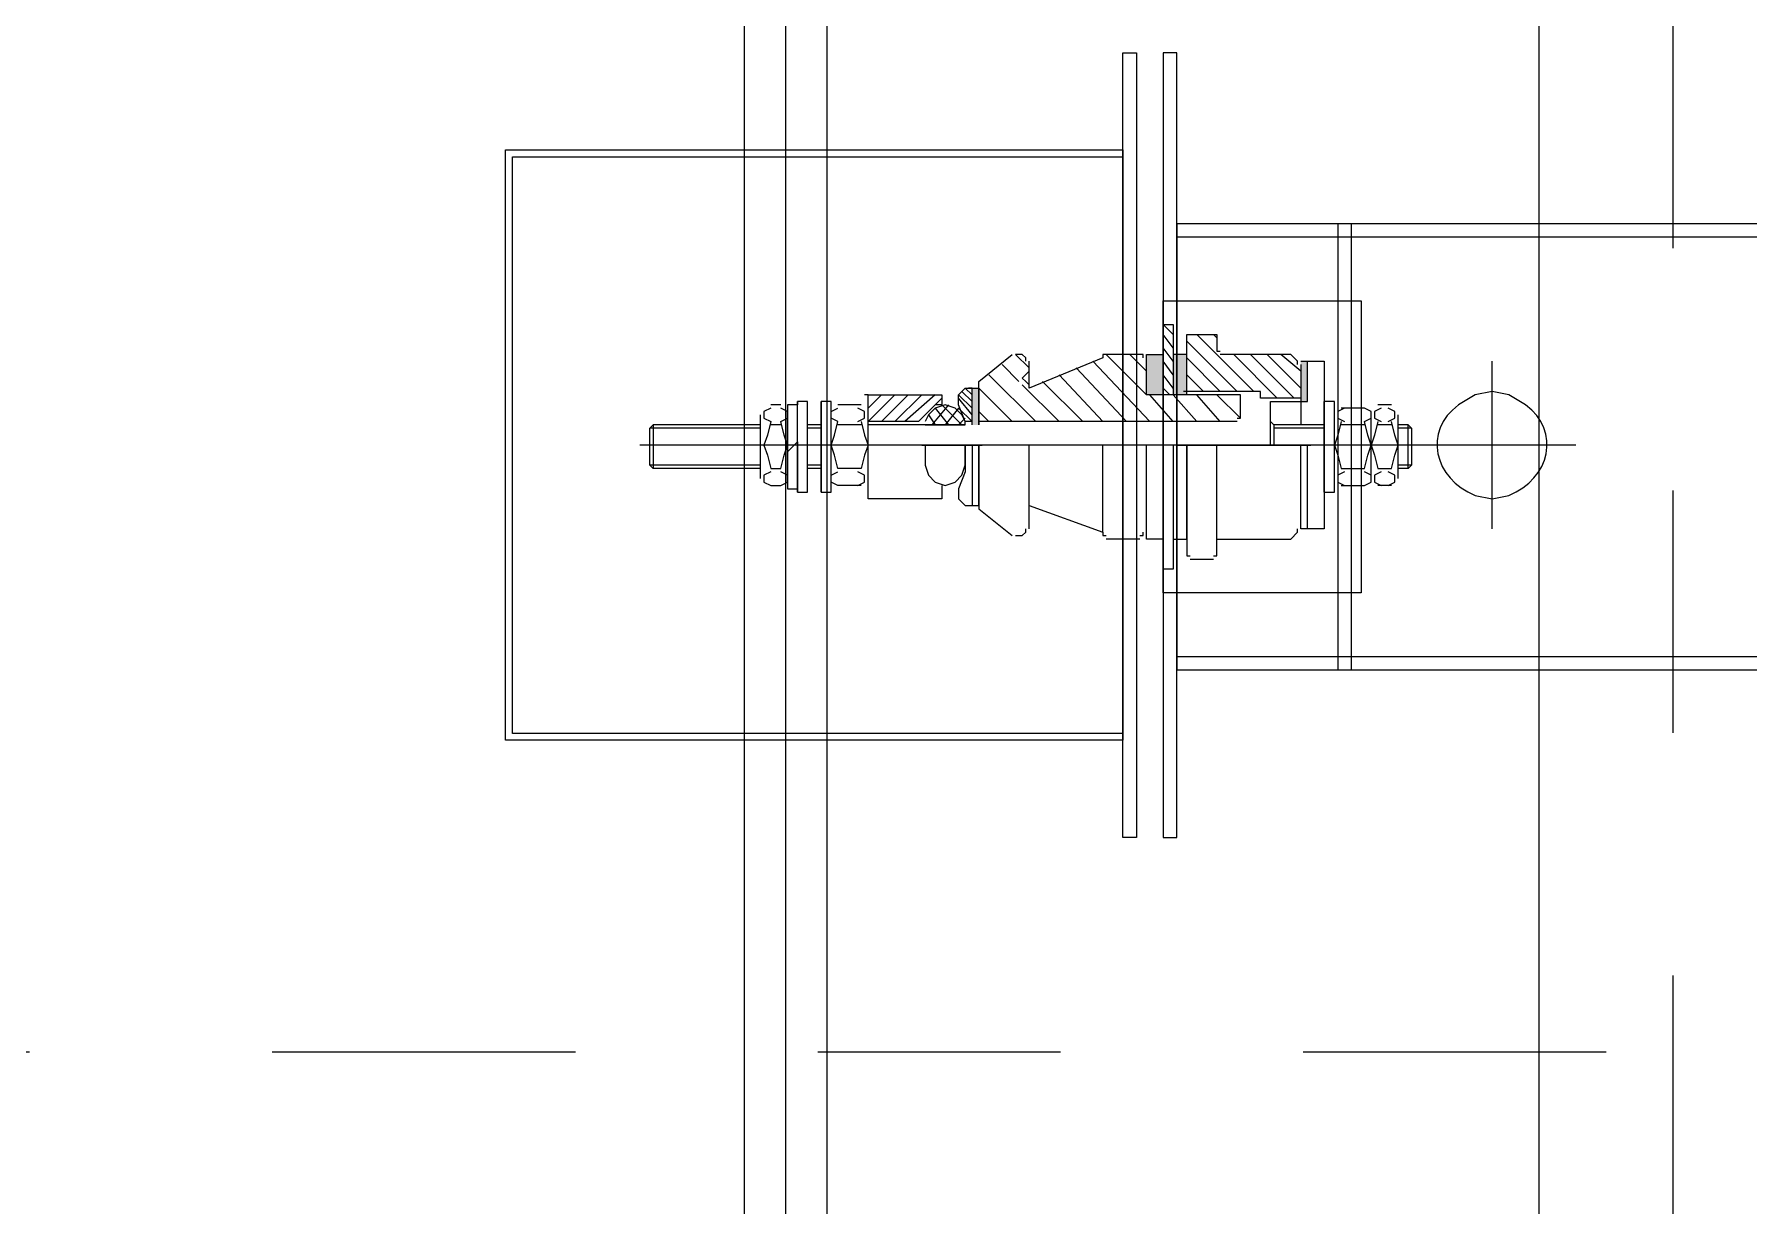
# Model space of a CAD drawing. Header units: metres. Extents: x 531759 to 532310, y 2675082 to 2675319.
# Drawn here: x 532023.914 to 532024.62, y 2675223.21 to 2675223.693 of the extents above; entities that cross this region are included whole.
import ezdxf

# ---------------------------------------------------------------- set-up
doc = ezdxf.new("R2010")
doc.units = ezdxf.units.M
doc.header["$MEASUREMENT"] = 0
for name, pattern in [('CENTER', [2, 1.25, -0.25, 0.25, -0.25]), ('CENTER2', [1.125, 0.75, -0.125, 0.125, -0.125]), ('PDF_IMPORT', [1, 0.8, -0.2])]:
    doc.linetypes.add(name, pattern=pattern)
doc.layers.add('IDT', color=7, linetype='Continuous')

# ---------------------------------------------------------------- blocks, each defined once
blk = doc.blocks.new('IDT')
at = {"layer": 'IDT', "transparency": 33554559}
for points in [[(16.62838, 11.7115), (16.63114, 11.7115), (16.63114, 11.72671), (16.62838, 11.72671)], [(16.49283, 11.70043), (16.49559, 11.70043), (16.49559, 11.71703), (16.49283, 11.71703)], [(16.54262, 11.69767), (16.54815, 11.69767), (16.54815, 11.71426), (16.54262, 11.71426)], [(16.5523, 11.69767), (16.55922, 11.69767), (16.55922, 11.71426), (16.5523, 11.71426)]]:
    blk.add_hatch(color=0, dxfattribs=at).paths.add_polyline_path(points)
at = {"layer": 'IDT', "color": 0, "lineweight": 25}
for p, q in [((16.39739, 14.30905), (16.39739, 9.66028)), ((16.5523, 11.89684), (16.54677, 11.89684)), ((16.54677, 11.89684), (16.54677, 11.57318)), ((16.5523, 11.57318), (16.5523, 11.89684)), ((16.56337, 11.57318), (16.56337, 11.89684)), ((16.56337, 11.89684), (16.5689, 11.89684)), ((16.5689, 11.89684), (16.5689, 11.57318)), ((16.5689, 11.61329), (16.5689, 11.85673)), ((16.5689, 11.85673), (16.8234, 11.85673)), ((16.8234, 11.85673), (16.8234, 11.61329)), ((16.54677, 11.82768), (16.29227, 11.82768)), ((16.54677, 11.64372), (16.54677, 11.82768)), ((16.41676, 11.75714), (16.40984, 11.75576)), ((16.42367, 11.75576), (16.41676, 11.75714)), ((16.40292, 11.71841), (16.40984, 11.71426)), ((16.40984, 11.71426), (16.41676, 11.71288)), ((16.41676, 11.71288), (16.42367, 11.71426)), ((16.42367, 11.71426), (16.43059, 11.71841)), ((16.29227, 11.64372), (16.54677, 11.64372)), ((16.8234, 11.61329), (16.5689, 11.61329)), ((16.54677, 11.57318), (16.5523, 11.57318)), ((16.5689, 11.57318), (16.56337, 11.57318))]:
    blk.add_line(p, q, dxfattribs=at)
at = {"layer": 'IDT', "color": 0, "linetype": 'PDF_IMPORT', "lineweight": 13, "ltscale": 0.113333}
blk.add_line((16.34207, 14.25373), (16.34207, 9.71561), dxfattribs=at)
at = {"layer": 'IDT', "color": 0, "linetype": 'CENTER2', "lineweight": 0, "ltscale": 500}
blk.add_line((16.70803, 10.36062), (16.70803, 14.23018), dxfattribs=at)
blk.add_line((16.70803, 10.36062), (16.70803, 14.23018), dxfattribs=at)
at = {"layer": 'IDT', "color": 0, "lineweight": 0}
for p, q in [((16.72503, 10.36062), (16.72503, 14.23018)), ((16.72503, 10.36062), (16.72503, 14.23018)), ((16.69103, 10.36062), (16.69103, 13.10362)), ((16.69103, 10.36062), (16.69103, 13.10362))]:
    blk.add_line(p, q, dxfattribs=at)
at = {"layer": 'IDT', "color": 8, "linetype": 'CENTER', "ltscale": 0.1}
blk.add_line((12.54466, 11.98536), (27.16418, 11.98536), dxfattribs=at)
at = {"layer": 'IDT', "color": 0, "lineweight": 13}
for p, q in [((16.5689, 11.61606), (16.5689, 11.85396)), ((16.5689, 11.85396), (16.82064, 11.85396)), ((16.82064, 11.85396), (16.82064, 11.61606)), ((16.47485, 11.64372), (16.47485, 11.82768)), ((16.48038, 11.64372), (16.48038, 11.82768)), ((16.54677, 11.82215), (16.29227, 11.82215)), ((16.54677, 11.64926), (16.54677, 11.82215)), ((16.41676, 11.76959), (16.41676, 11.70043)), ((16.38218, 11.73501), (16.45133, 11.73501)), ((16.29227, 11.64926), (16.54677, 11.64926)), ((16.82064, 11.61606), (16.5689, 11.61606))]:
    blk.add_line(p, q, dxfattribs=at)
at = {"layer": 'IDT', "color": 0, "lineweight": 20}
for p, q in [((16.4707, 11.67554), (16.4707, 11.79587)), ((16.4707, 11.79587), (16.54677, 11.79587)), ((16.54677, 11.67554), (16.54677, 11.79587)), ((16.54677, 11.79587), (16.5523, 11.79587)), ((16.5523, 11.79587), (16.5523, 11.67554)), ((16.54677, 11.67554), (16.4707, 11.67554)), ((16.5523, 11.67554), (16.54677, 11.67554))]:
    blk.add_line(p, q, dxfattribs=at)
at = {"layer": 'IDT', "color": 0, "lineweight": 15}
for p, q in [((16.54815, 11.73501), (16.54815, 11.78619)), ((16.54815, 11.78619), (16.5523, 11.78619)), ((16.5523, 11.78619), (16.5523, 11.73501)), ((16.53156, 11.78065), (16.53017, 11.78065)), ((16.53017, 11.78065), (16.53017, 11.77927)), ((16.53017, 11.77927), (16.53017, 11.73501)), ((16.53017, 11.77512), (16.53017, 11.77374)), ((16.54124, 11.78204), (16.53156, 11.78204)), ((16.54262, 11.78065), (16.54124, 11.78065)), ((16.54262, 11.77927), (16.54262, 11.78065)), ((16.54262, 11.73501), (16.54262, 11.77927)), ((16.48591, 11.70043), (16.48591, 11.76959)), ((16.48591, 11.76959), (16.49283, 11.76959)), ((16.49283, 11.76959), (16.49559, 11.76959)), ((16.49283, 11.76959), (16.49283, 11.73501)), ((16.49559, 11.76959), (16.49559, 11.73501)), ((16.49974, 11.77374), (16.49698, 11.77097)), ((16.49698, 11.77097), (16.49698, 11.76959)), ((16.50113, 11.77374), (16.49974, 11.77374)), ((16.52879, 11.77374), (16.50113, 11.77374)), ((16.53017, 11.77374), (16.52879, 11.77374)), ((16.54815, 11.77374), (16.54262, 11.77374)), ((16.54262, 11.77374), (16.54262, 11.73501)), ((16.5523, 11.77374), (16.55922, 11.77374)), ((16.55922, 11.77374), (16.55922, 11.77097)), ((16.55922, 11.77097), (16.55922, 11.73501)), ((16.56199, 11.77236), (16.5606, 11.77236)), ((16.5606, 11.77236), (16.5606, 11.77097)), ((16.56199, 11.77374), (16.57582, 11.77374)), ((16.5772, 11.77236), (16.57582, 11.77236)), ((16.5772, 11.77097), (16.5772, 11.77236)), ((16.60763, 11.75991), (16.5772, 11.77097)), ((16.5772, 11.77097), (16.5772, 11.73501)), ((16.60763, 11.76959), (16.60763, 11.73501)), ((16.6104, 11.77236), (16.60901, 11.77097)), ((16.60901, 11.77097), (16.60901, 11.76959)), ((16.61316, 11.77236), (16.6104, 11.77236)), ((16.62838, 11.76129), (16.61455, 11.77236)), ((16.62838, 11.73501), (16.62838, 11.76129)), ((16.48591, 11.75437), (16.48176, 11.75437)), ((16.48176, 11.75437), (16.48176, 11.71703)), ((16.48591, 11.75437), (16.48591, 11.71703)), ((16.48591, 11.71703), (16.48591, 11.75437)), ((16.63114, 11.75991), (16.62838, 11.75991)), ((16.62838, 11.75991), (16.62838, 11.73501)), ((16.63114, 11.73501), (16.63114, 11.75991)), ((16.63391, 11.75991), (16.63114, 11.75991)), ((16.63668, 11.75714), (16.63391, 11.75991)), ((16.63668, 11.75299), (16.63668, 11.75714)), ((16.64359, 11.75161), (16.64359, 11.75714)), ((16.64359, 11.75714), (16.67402, 11.75714)), ((16.67402, 11.75714), (16.67402, 11.71426)), ((16.69339, 11.75437), (16.68924, 11.75437)), ((16.68924, 11.75437), (16.68924, 11.71703)), ((16.69339, 11.75437), (16.69339, 11.71703)), ((16.69339, 11.71703), (16.69339, 11.75437)), ((16.70307, 11.75437), (16.69892, 11.75437)), ((16.69892, 11.75437), (16.69892, 11.71703)), ((16.70307, 11.73363), (16.70307, 11.75437)), ((16.70307, 11.75437), (16.70307, 11.71703)), ((16.45548, 11.74884), (16.45548, 11.72256)), ((16.45963, 11.75161), (16.45687, 11.75023)), ((16.45687, 11.75023), (16.45687, 11.74746)), ((16.45687, 11.74746), (16.45963, 11.74608)), ((16.45825, 11.75161), (16.46378, 11.75161)), ((16.46517, 11.75023), (16.4624, 11.75161)), ((16.4624, 11.74608), (16.46517, 11.74746)), ((16.46517, 11.74746), (16.46517, 11.75023)), ((16.46931, 11.75161), (16.46655, 11.75023)), ((16.46655, 11.75023), (16.46655, 11.74746)), ((16.46655, 11.74884), (16.46655, 11.72256)), ((16.46655, 11.74746), (16.46931, 11.74608)), ((16.479, 11.75161), (16.46931, 11.75161)), ((16.48038, 11.75023), (16.47761, 11.75161)), ((16.47761, 11.74608), (16.48038, 11.74746)), ((16.48038, 11.74746), (16.48038, 11.75023)), ((16.63391, 11.74608), (16.63668, 11.75299)), ((16.63529, 11.74746), (16.63391, 11.74331)), ((16.63806, 11.75023), (16.63529, 11.74746)), ((16.64221, 11.75161), (16.63806, 11.75023)), ((16.64636, 11.75023), (16.64221, 11.75161)), ((16.64912, 11.74746), (16.64636, 11.75023)), ((16.65051, 11.74331), (16.64912, 11.74746)), ((16.67817, 11.75161), (16.6754, 11.75023)), ((16.6754, 11.75023), (16.6754, 11.74746)), ((16.6754, 11.74746), (16.67817, 11.74608)), ((16.67679, 11.75161), (16.68647, 11.75161)), ((16.68647, 11.75161), (16.68924, 11.75023)), ((16.68924, 11.74746), (16.68647, 11.74608)), ((16.68924, 11.75023), (16.68924, 11.74746)), ((16.68924, 11.74884), (16.68924, 11.72256)), ((16.70722, 11.75299), (16.70307, 11.75299)), ((16.70722, 11.71841), (16.70722, 11.75299)), ((16.70998, 11.75161), (16.70722, 11.75023)), ((16.70722, 11.75023), (16.70722, 11.74746)), ((16.70722, 11.74884), (16.70722, 11.72256)), ((16.70722, 11.74746), (16.70998, 11.74608)), ((16.71413, 11.75161), (16.70998, 11.75161)), ((16.7169, 11.75023), (16.71413, 11.75161)), ((16.71413, 11.74608), (16.7169, 11.74746)), ((16.7169, 11.74746), (16.7169, 11.75023)), ((16.71828, 11.74884), (16.71828, 11.72256)), ((16.44995, 11.74331), (16.45133, 11.74469)), ((16.44995, 11.72809), (16.44995, 11.74331)), ((16.45133, 11.74469), (16.45133, 11.72671)), ((16.45133, 11.74469), (16.45548, 11.74469)), ((16.45825, 11.74469), (16.45687, 11.73916)), ((16.46378, 11.74469), (16.45825, 11.74469)), ((16.46517, 11.73916), (16.46378, 11.74469)), ((16.46931, 11.74469), (16.46793, 11.73916)), ((16.479, 11.74469), (16.46931, 11.74469)), ((16.48038, 11.73916), (16.479, 11.74469)), ((16.63391, 11.73501), (16.63391, 11.74608)), ((16.63391, 11.74331), (16.63391, 11.73501)), ((16.65051, 11.73501), (16.65051, 11.74331)), ((16.6754, 11.73916), (16.67679, 11.74469)), ((16.67679, 11.74469), (16.68647, 11.74469)), ((16.68647, 11.74469), (16.68785, 11.73916)), ((16.69339, 11.74469), (16.69892, 11.74469)), ((16.70998, 11.74469), (16.7086, 11.73916)), ((16.71413, 11.74469), (16.70998, 11.74469)), ((16.71552, 11.73916), (16.71413, 11.74469)), ((16.71828, 11.74469), (16.76254, 11.74469)), ((16.76254, 11.72671), (16.76254, 11.74469)), ((16.76254, 11.74469), (16.76393, 11.74331)), ((16.76393, 11.74331), (16.76393, 11.72809)), ((16.45687, 11.73916), (16.45548, 11.73501)), ((16.45548, 11.73501), (16.45687, 11.73086)), ((16.46655, 11.73501), (16.46517, 11.73916)), ((16.46517, 11.73086), (16.46655, 11.73501)), ((16.46793, 11.73916), (16.46655, 11.73501)), ((16.46655, 11.73501), (16.46793, 11.73086)), ((16.48176, 11.73501), (16.48038, 11.73916)), ((16.48038, 11.73086), (16.48176, 11.73501)), ((16.48591, 11.73501), (16.67402, 11.73501)), ((16.50666, 11.72671), (16.50666, 11.73501)), ((16.50804, 11.73501), (16.50804, 11.71703)), ((16.67402, 11.73501), (16.6754, 11.73916)), ((16.6754, 11.73086), (16.67402, 11.73501)), ((16.68785, 11.73916), (16.68924, 11.73501)), ((16.68924, 11.73501), (16.68785, 11.73086)), ((16.70722, 11.73778), (16.70307, 11.73363)), ((16.7086, 11.73916), (16.70722, 11.73501)), ((16.70722, 11.73501), (16.7086, 11.73086)), ((16.7169, 11.73501), (16.71552, 11.73916)), ((16.71552, 11.73086), (16.7169, 11.73501)), ((16.45133, 11.72671), (16.44995, 11.72809)), ((16.45133, 11.72671), (16.45548, 11.72671)), ((16.45687, 11.73086), (16.45825, 11.72533)), ((16.45825, 11.72671), (16.46378, 11.72671)), ((16.46378, 11.72533), (16.46517, 11.73086)), ((16.46793, 11.73086), (16.46931, 11.72533)), ((16.46931, 11.72671), (16.479, 11.72671)), ((16.479, 11.72533), (16.48038, 11.73086)), ((16.48591, 11.72809), (16.50666, 11.72809)), ((16.48591, 11.72671), (16.50666, 11.72671)), ((16.49559, 11.70181), (16.49559, 11.72671)), ((16.50804, 11.72533), (16.50666, 11.72671)), ((16.62838, 11.7115), (16.62838, 11.72671)), ((16.62838, 11.72671), (16.62838, 11.70873)), ((16.63114, 11.72671), (16.63114, 11.7115)), ((16.65051, 11.72671), (16.63391, 11.72671)), ((16.63391, 11.72671), (16.63391, 11.72533)), ((16.63391, 11.72671), (16.67402, 11.72671)), ((16.67679, 11.72533), (16.6754, 11.73086)), ((16.67679, 11.72671), (16.68647, 11.72671)), ((16.68785, 11.73086), (16.68647, 11.72533)), ((16.69339, 11.72671), (16.69892, 11.72671)), ((16.7086, 11.73086), (16.70998, 11.72533)), ((16.70998, 11.72671), (16.71413, 11.72671)), ((16.71413, 11.72533), (16.71552, 11.73086)), ((16.71828, 11.72671), (16.76254, 11.72671)), ((16.76393, 11.72809), (16.76254, 11.72671)), ((16.45963, 11.72533), (16.45687, 11.72395)), ((16.45687, 11.72395), (16.45687, 11.72118)), ((16.45687, 11.72118), (16.45963, 11.7198)), ((16.46517, 11.72395), (16.4624, 11.72533)), ((16.4624, 11.7198), (16.46517, 11.72118)), ((16.46517, 11.72118), (16.46517, 11.72395)), ((16.46931, 11.72533), (16.46655, 11.72395)), ((16.46655, 11.72395), (16.46655, 11.72118)), ((16.46655, 11.72118), (16.46931, 11.7198)), ((16.46931, 11.7198), (16.479, 11.7198)), ((16.48038, 11.72395), (16.47761, 11.72533)), ((16.47761, 11.7198), (16.48038, 11.72118)), ((16.48038, 11.72118), (16.48038, 11.72395)), ((16.52187, 11.72395), (16.52049, 11.72395)), ((16.52049, 11.72395), (16.52049, 11.72256)), ((16.52049, 11.72256), (16.52049, 11.71565)), ((16.52187, 11.72533), (16.62838, 11.72533)), ((16.63114, 11.72533), (16.63391, 11.72533)), ((16.63391, 11.72533), (16.63529, 11.72256)), ((16.63391, 11.72533), (16.63668, 11.71841)), ((16.63529, 11.72256), (16.63806, 11.7198)), ((16.63806, 11.7198), (16.64221, 11.71841)), ((16.64221, 11.71841), (16.64636, 11.7198)), ((16.64636, 11.71841), (16.65327, 11.72533)), ((16.64636, 11.7198), (16.64912, 11.72256)), ((16.64912, 11.72256), (16.65051, 11.72533)), ((16.65327, 11.72533), (16.67402, 11.72533)), ((16.67817, 11.72533), (16.6754, 11.72395)), ((16.6754, 11.72395), (16.6754, 11.72118)), ((16.6754, 11.72118), (16.67817, 11.7198)), ((16.68647, 11.72533), (16.68924, 11.72395)), ((16.68924, 11.72118), (16.68647, 11.7198)), ((16.68924, 11.72395), (16.68924, 11.72118)), ((16.70998, 11.72533), (16.70722, 11.72395)), ((16.70722, 11.72395), (16.70722, 11.72118)), ((16.70722, 11.72118), (16.70998, 11.7198)), ((16.7169, 11.72395), (16.71413, 11.72533)), ((16.71413, 11.7198), (16.7169, 11.72118)), ((16.7169, 11.72118), (16.7169, 11.72395)), ((16.45825, 11.71841), (16.46378, 11.71841)), ((16.48176, 11.71703), (16.48591, 11.71703)), ((16.50804, 11.71703), (16.49283, 11.71703)), ((16.49283, 11.71703), (16.49283, 11.70043)), ((16.49559, 11.71565), (16.51219, 11.71565)), ((16.51219, 11.71565), (16.51219, 11.71288)), ((16.51219, 11.71288), (16.54262, 11.71288)), ((16.52049, 11.71565), (16.52049, 11.71426)), ((16.52049, 11.71426), (16.52187, 11.71426)), ((16.52187, 11.71426), (16.55784, 11.71426)), ((16.54262, 11.71426), (16.54262, 11.69075)), ((16.54262, 11.71288), (16.54262, 11.69767)), ((16.54815, 11.68522), (16.54815, 11.71426)), ((16.5523, 11.71426), (16.5523, 11.68522)), ((16.55784, 11.71426), (16.55922, 11.71426)), ((16.55922, 11.71426), (16.55922, 11.71288)), ((16.55922, 11.71288), (16.55922, 11.69905)), ((16.63668, 11.71426), (16.63391, 11.7115)), ((16.63668, 11.71841), (16.63668, 11.71426)), ((16.64359, 11.71426), (16.64359, 11.71841)), ((16.64359, 11.71841), (16.64636, 11.71841)), ((16.67402, 11.71426), (16.64359, 11.71426)), ((16.67679, 11.71841), (16.68647, 11.71841)), ((16.68924, 11.71703), (16.69339, 11.71703)), ((16.69892, 11.71703), (16.70307, 11.71703)), ((16.70307, 11.71703), (16.70307, 11.71841)), ((16.70307, 11.71841), (16.70722, 11.71841)), ((16.70998, 11.71841), (16.71413, 11.71841)), ((16.5772, 11.69905), (16.60763, 11.7115)), ((16.60763, 11.7115), (16.60763, 11.70043)), ((16.60901, 11.70873), (16.60763, 11.71011)), ((16.60763, 11.70458), (16.6104, 11.70735)), ((16.6104, 11.70735), (16.60901, 11.70873)), ((16.62838, 11.70873), (16.61455, 11.69767)), ((16.63114, 11.7115), (16.62838, 11.7115)), ((16.63391, 11.7115), (16.63114, 11.7115)), ((16.49283, 11.70043), (16.48591, 11.70043)), ((16.49559, 11.70043), (16.49283, 11.70043)), ((16.49698, 11.70181), (16.49698, 11.70043)), ((16.49698, 11.70043), (16.49974, 11.69767)), ((16.49974, 11.69767), (16.50113, 11.69767)), ((16.50113, 11.69767), (16.52879, 11.69767)), ((16.54262, 11.69767), (16.54815, 11.69767)), ((16.55922, 11.69767), (16.5523, 11.69767)), ((16.55922, 11.69905), (16.55922, 11.69767)), ((16.5606, 11.69905), (16.5606, 11.69767)), ((16.5606, 11.69767), (16.56199, 11.69767)), ((16.56199, 11.69767), (16.57582, 11.69767)), ((16.57582, 11.69767), (16.5772, 11.69767)), ((16.5772, 11.69767), (16.5772, 11.69905)), ((16.60901, 11.70043), (16.60901, 11.69905)), ((16.60901, 11.69905), (16.6104, 11.69767)), ((16.6104, 11.69767), (16.61316, 11.69767)), ((16.53017, 11.69628), (16.52879, 11.69628)), ((16.53017, 11.6949), (16.53017, 11.69628)), ((16.53017, 11.69075), (16.53017, 11.6949)), ((16.53017, 11.68937), (16.53017, 11.69075)), ((16.54262, 11.69075), (16.54262, 11.68937)), ((16.53156, 11.68937), (16.53017, 11.68937)), ((16.54124, 11.68937), (16.53156, 11.68937)), ((16.54262, 11.68937), (16.54124, 11.68937)), ((16.5523, 11.68522), (16.54815, 11.68522))]:
    blk.add_line(p, q, dxfattribs=at)
at = {"layer": 'IDT', "color": 0, "lineweight": 5}
for p, q in [((16.44995, 11.74331), (16.45548, 11.74331)), ((16.69339, 11.74331), (16.69892, 11.74331)), ((16.71828, 11.74331), (16.76393, 11.74331)), ((16.4458, 11.73501), (16.76808, 11.73501)), ((16.48453, 11.73501), (16.51219, 11.73501)), ((16.54677, 11.73501), (16.49145, 11.73501)), ((16.63253, 11.73501), (16.62699, 11.73501)), ((16.63806, 11.73501), (16.62976, 11.73501)), ((16.65189, 11.73501), (16.63253, 11.73501)), ((16.64221, 11.73501), (16.67679, 11.73501)), ((16.67125, 11.73501), (16.692, 11.73501)), ((16.44995, 11.72809), (16.45548, 11.72809)), ((16.69339, 11.72809), (16.69892, 11.72809)), ((16.71828, 11.72809), (16.76393, 11.72809))]:
    blk.add_line(p, q, dxfattribs=at)
at = {"layer": 'IDT', "color": 0, "lineweight": 9}
for p, q in [((16.63391, 11.72395), (16.63668, 11.72671)), ((16.64359, 11.71841), (16.63529, 11.72671)), ((16.63668, 11.7198), (16.64221, 11.72671)), ((16.64083, 11.71841), (16.64774, 11.72671)), ((16.64636, 11.7198), (16.64083, 11.72671)), ((16.64912, 11.72256), (16.64636, 11.72671)), ((16.52049, 11.72395), (16.53017, 11.71426)), ((16.52879, 11.72533), (16.53847, 11.71426)), ((16.53847, 11.72533), (16.54815, 11.71426)), ((16.54815, 11.72533), (16.55784, 11.71426)), ((16.55784, 11.72533), (16.58135, 11.70043)), ((16.56752, 11.72533), (16.58827, 11.7032)), ((16.5772, 11.72533), (16.59518, 11.70596)), ((16.5855, 11.72533), (16.6021, 11.70873)), ((16.59518, 11.72533), (16.6104, 11.71011)), ((16.60486, 11.72533), (16.62423, 11.70596)), ((16.61455, 11.72533), (16.62838, 11.7115)), ((16.62423, 11.72533), (16.62838, 11.72118)), ((16.63114, 11.72533), (16.63668, 11.7198)), ((16.63114, 11.72256), (16.63668, 11.71565)), ((16.63114, 11.7198), (16.63668, 11.71426)), ((16.64359, 11.71565), (16.65327, 11.72533)), ((16.64636, 11.71426), (16.65881, 11.72533)), ((16.65189, 11.71426), (16.66296, 11.72533)), ((16.65742, 11.71426), (16.66849, 11.72533)), ((16.66296, 11.71426), (16.67402, 11.72533)), ((16.66849, 11.71426), (16.67402, 11.7198)), ((16.49836, 11.71565), (16.51634, 11.69767)), ((16.50528, 11.71565), (16.52326, 11.69767)), ((16.51496, 11.71288), (16.53847, 11.68937)), ((16.52187, 11.71288), (16.54262, 11.69213)), ((16.52879, 11.71288), (16.54262, 11.69905)), ((16.53571, 11.71288), (16.54262, 11.70596)), ((16.54262, 11.71288), (16.54401, 11.71288)), ((16.54954, 11.71426), (16.5523, 11.7115)), ((16.55922, 11.71426), (16.57582, 11.69767)), ((16.63114, 11.71703), (16.63529, 11.71288)), ((16.63114, 11.71426), (16.63391, 11.7115)), ((16.67402, 11.71426), (16.6754, 11.71426)), ((16.49559, 11.7115), (16.50943, 11.69767)), ((16.49559, 11.70458), (16.50389, 11.69767)), ((16.54815, 11.7115), (16.5523, 11.70596)), ((16.54815, 11.70596), (16.5523, 11.70043)), ((16.55922, 11.70458), (16.56614, 11.69767)), ((16.61178, 11.70873), (16.6187, 11.70181)), ((16.63114, 11.7115), (16.63253, 11.7115)), ((16.54815, 11.70043), (16.5523, 11.6949)), ((16.60763, 11.7032), (16.61316, 11.69767)), ((16.53017, 11.69075), (16.53156, 11.68937)), ((16.54815, 11.6949), (16.5523, 11.68937)), ((16.54815, 11.68937), (16.5523, 11.68522))]:
    blk.add_line(p, q, dxfattribs=at)
at = {"layer": 'IDT', "color": 0, "lineweight": 25}
for points in [[(16.40984, 11.75576), (16.39269, 11.74887), (16.38831, 11.72932), (16.40292, 11.71841)], [(16.43059, 11.71841), (16.4452, 11.72932), (16.44082, 11.74887), (16.42367, 11.75576)]]:
    blk.add_open_spline(points, degree=3, dxfattribs=at)

msp = doc.modelspace()

# ---------------------------------------------------------------- block references
at = {"layer": 'IDT', "color": 8, "rotation": 180}
msp.add_blockref('IDT', (532040.93128, 2675235.25885), dxfattribs=at)

doc.saveas('drawing.dxf')
